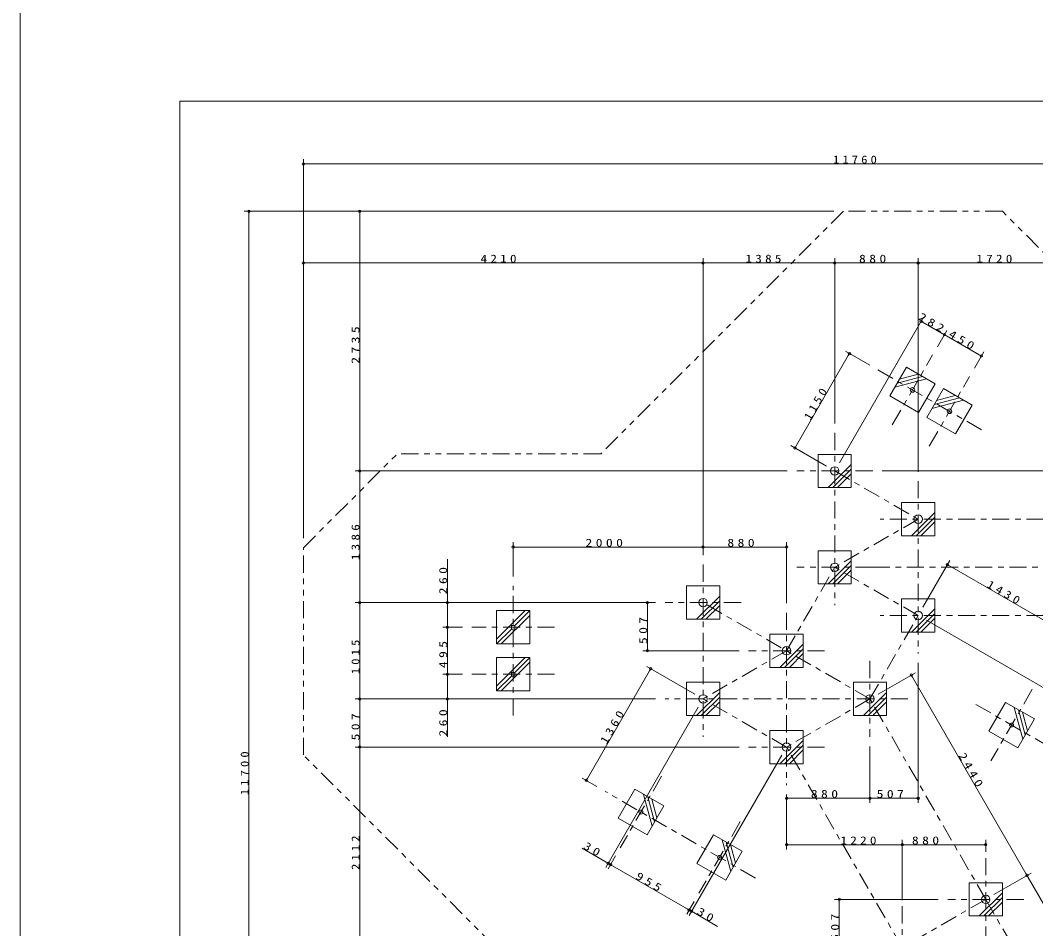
# Model space of a CAD drawing. Units: millimetres on the paper. Extents: x 0 to 420, y -594 to 297.
# Drawn here: x 0 to 178.2, y -462.3 to -302.8 of the extents above; entities that cross this region are included whole.
import ezdxf

# ---------------------------------------------------------------- set-up
doc = ezdxf.new("R2010")
doc.units = ezdxf.units.MM
doc.linetypes.add('USER2', pattern=[6, 3, -1, 1, -1])
doc.linetypes.add('USER3', pattern=[8, 3, -1, 1, -1, 1, -1])
for name, color, linetype, lineweight in [('0_2', 7, 'Continuous', 13), ('2D_DIMENSION', 7, 'Continuous', 13), ('2D_OUTLINE', 7, 'USER3', 13), ('FMT', 7, 'Continuous', 13), ('FOOTING', 7, 'Continuous', 13), ('FOOTING_C', 7, 'USER2', 13), ('FOOTING_H', 7, 'Continuous', 13)]:
    doc.layers.add(name, color=color, linetype=linetype, lineweight=lineweight)
doc.styles.add('ＭＳ ゴシック', font='')
doc.styles.get('ＭＳ ゴシック').set_extended_font_data('MS Gothic')

msp = doc.modelspace()

# ---------------------------------------------------------------- linework, layer by layer
at = {"layer": '0_2'}
for p, q in [((49.689, -328.035), (50.105, -328.035)), ((40.132, -336.368), (40.132, -336.785)), ((59.589, -336.368), (59.589, -336.785)), ((49.689, -345.432), (50.105, -345.432)), ((119.85, -345.432), (119.434, -345.432)), ((119.85, -345.432), (120.267, -345.432)), ((142.959, -345.432), (142.542, -345.432)), ((142.959, -345.432), (143.375, -345.432)), ((157.609, -345.432), (157.192, -345.432)), ((157.609, -345.432), (158.025, -345.432)), ((158.127, -355.682), (158.488, -355.89)), ((162.205, -358.036), (161.844, -357.828)), ((162.205, -358.036), (162.566, -358.245)), ((145.558, -361.343), (145.35, -361.704)), ((168.7, -361.786), (168.339, -361.578)), ((135.983, -377.928), (136.191, -377.567)), ((59.589, -381.955), (59.589, -381.538)), ((59.589, -381.955), (59.589, -382.372)), ((86.517, -395.312), (86.934, -395.312)), ((119.85, -395.312), (119.434, -395.312)), ((119.85, -395.312), (120.267, -395.312)), ((134.501, -395.312), (134.084, -395.312)), ((162.753, -398.421), (163.113, -398.629)), ((59.589, -405.064), (59.589, -404.647)), ((59.589, -405.064), (59.589, -405.48)), ((74.976, -405.064), (74.976, -405.48)), ((110.087, -405.064), (110.087, -405.48)), ((74.976, -409.397), (74.976, -408.98)), ((74.976, -409.397), (74.976, -409.814)), ((110.087, -413.522), (110.087, -413.105)), ((110.679, -416.685), (110.47, -417.045)), ((74.976, -417.647), (74.976, -417.23)), ((74.976, -417.647), (74.976, -418.064)), ((156.406, -417.791), (156.614, -418.152)), ((59.589, -421.98), (59.589, -421.563)), ((59.589, -421.98), (59.589, -422.397)), ((74.976, -421.98), (74.976, -421.563)), ((59.589, -430.438), (59.589, -430.021)), ((59.589, -430.438), (59.589, -430.855)), ((99.356, -436.296), (99.564, -435.935)), ((134.501, -439.413), (134.917, -439.413)), ((149.151, -439.413), (148.734, -439.413)), ((149.151, -439.413), (149.567, -439.413)), ((157.609, -439.413), (157.192, -439.413)), ((134.501, -447.575), (134.917, -447.575)), ((154.821, -447.575), (154.404, -447.575)), ((154.821, -447.575), (155.237, -447.575)), ((169.471, -447.575), (169.054, -447.575)), ((103.191, -450.835), (102.83, -450.627)), ((103.616, -451.081), (103.977, -451.289)), ((103.616, -451.081), (103.977, -451.289)), ((176.726, -452.986), (176.518, -452.625)), ((176.726, -452.986), (176.934, -453.347)), ((143.76, -457.175), (143.76, -457.592)), ((117.414, -459.048), (117.054, -458.839)), ((117.414, -459.048), (117.054, -458.839)), ((117.841, -459.294), (118.202, -459.502))]:
    msp.add_line(p, q, dxfattribs=at)
msp.add_lwpolyline([(0, -297), (420, -297), (420, -594), (0, -594)], close=True, dxfattribs=at)
for centre in [(49.689, -328.035), (40.132, -336.368), (59.589, -336.368), (49.689, -345.432), (119.85, -345.432), (119.85, -345.432), (142.959, -345.432), (142.959, -345.432), (157.609, -345.432), (157.609, -345.432), (158.127, -355.682), (162.205, -358.036), (162.205, -358.036), (145.558, -361.343), (168.7, -361.786), (135.983, -377.928), (59.589, -381.955), (59.589, -381.955), (86.517, -395.312), (119.85, -395.312), (119.85, -395.312), (134.501, -395.312), (162.753, -398.421), (59.589, -405.064), (59.589, -405.064), (74.976, -405.064), (110.087, -405.064), (74.976, -409.397), (74.976, -409.397), (110.087, -413.522), (110.679, -416.685), (74.976, -417.647), (74.976, -417.647), (156.406, -417.791), (59.589, -421.98), (59.589, -421.98), (74.976, -421.98), (59.589, -430.438), (59.589, -430.438), (99.356, -436.296), (134.501, -439.413), (149.151, -439.413), (149.151, -439.413), (157.609, -439.413), (134.501, -447.575), (154.821, -447.575), (154.821, -447.575), (169.471, -447.575), (103.191, -450.835), (103.616, -451.081), (103.616, -451.081), (176.726, -452.986), (176.726, -452.986), (143.76, -457.175), (117.414, -459.048), (117.414, -459.048), (117.841, -459.294)]:
    msp.add_circle(centre, 0.208, dxfattribs=at)
at = {"layer": '2D_DIMENSION'}
for p, q in [((49.689, -393.772), (49.689, -327.201)), ((245.262, -328.035), (50.105, -328.035)), ((142.817, -336.368), (39.298, -336.368)), ((40.132, -336.785), (40.132, -530.931)), ((142.817, -336.368), (58.755, -336.368)), ((59.589, -336.785), (59.589, -381.538)), ((49.689, -393.772), (49.689, -344.598)), ((119.434, -345.432), (50.105, -345.432)), ((119.85, -396.73), (119.85, -344.598)), ((119.85, -396.73), (119.85, -344.598)), ((142.542, -345.432), (120.267, -345.432)), ((142.959, -373.622), (142.959, -344.598)), ((142.959, -373.622), (142.959, -344.598)), ((157.192, -345.432), (143.375, -345.432)), ((157.609, -382.08), (157.609, -344.598)), ((157.609, -382.08), (157.609, -344.598)), ((158.025, -345.432), (185.859, -345.432)), ((143.792, -380.512), (158.544, -354.96)), ((158.488, -355.89), (161.844, -357.828)), ((160.986, -360.147), (162.622, -357.315)), ((160.986, -360.147), (162.622, -357.315)), ((162.566, -358.245), (168.339, -361.578)), ((145.35, -361.704), (136.191, -377.567)), ((149.098, -363.387), (144.836, -360.927)), ((167.481, -363.897), (169.117, -361.065)), ((141.515, -381.122), (135.261, -377.511)), ((134.625, -381.955), (58.755, -381.955)), ((134.625, -381.955), (58.755, -381.955)), ((59.589, -382.372), (59.589, -404.647)), ((151.292, -381.955), (227.317, -381.955)), ((86.517, -400.48), (86.517, -394.478)), ((119.434, -395.312), (86.934, -395.312)), ((119.85, -396.73), (119.85, -394.478)), ((119.85, -396.73), (119.85, -394.478)), ((134.084, -395.312), (120.267, -395.312)), ((134.501, -405.188), (134.501, -394.478)), ((74.976, -405.064), (74.976, -397.415)), ((158.442, -405.886), (163.169, -397.699)), ((163.113, -398.629), (183.032, -410.129)), ((111.517, -405.064), (58.755, -405.064)), ((111.517, -405.064), (58.755, -405.064)), ((59.589, -405.48), (59.589, -421.563)), ((111.517, -405.064), (74.143, -405.064)), ((74.976, -405.48), (74.976, -408.98)), ((111.517, -405.064), (109.254, -405.064)), ((110.087, -405.48), (110.087, -413.105)), ((159.052, -408.163), (217.635, -441.986)), ((159.052, -408.163), (188.38, -425.095)), ((77.6, -409.397), (74.143, -409.397)), ((77.6, -409.397), (74.143, -409.397)), ((74.976, -409.814), (74.976, -417.23)), ((126.167, -413.522), (109.254, -413.522)), ((110.47, -417.045), (99.564, -435.935)), ((118.407, -421.147), (109.957, -416.268)), ((157.609, -415.663), (157.609, -440.247)), ((77.6, -417.647), (74.143, -417.647)), ((77.6, -417.647), (74.143, -417.647)), ((74.976, -418.064), (74.976, -421.563)), ((150.594, -421.147), (157.128, -417.374)), ((156.614, -418.152), (176.518, -452.625)), ((111.517, -421.98), (58.755, -421.98)), ((111.517, -421.98), (58.755, -421.98)), ((59.589, -422.397), (59.589, -430.021)), ((111.517, -421.98), (74.143, -421.98)), ((74.976, -421.98), (74.976, -428.658)), ((119.017, -423.423), (102.774, -451.557)), ((126.167, -430.438), (58.755, -430.438)), ((126.167, -430.438), (58.755, -430.438)), ((59.589, -465.217), (59.589, -430.855)), ((149.151, -430.313), (149.151, -440.247)), ((149.151, -430.313), (149.151, -440.247)), ((133.667, -431.881), (117.424, -460.015)), ((101.231, -437.379), (98.634, -435.879)), ((134.501, -438.771), (134.501, -448.408)), ((134.501, -438.771), (134.501, -440.247)), ((148.734, -439.413), (134.917, -439.413)), ((157.192, -439.413), (149.567, -439.413)), ((154.821, -457.3), (154.821, -446.742)), ((154.821, -457.3), (154.821, -446.742)), ((169.471, -448.842), (169.471, -446.742)), ((102.83, -450.627), (98.627, -448.201)), ((154.404, -447.575), (134.917, -447.575)), ((169.054, -447.575), (155.237, -447.575)), ((103.616, -451.081), (103.191, -450.835)), ((104.494, -449.559), (103.199, -451.803)), ((104.494, -449.559), (103.199, -451.803)), ((103.977, -451.289), (104.337, -451.498)), ((103.977, -451.289), (117.054, -458.839)), ((170.914, -456.342), (177.448, -452.57)), ((170.914, -456.342), (177.448, -452.57)), ((176.934, -453.347), (184.976, -467.275)), ((118.293, -457.526), (116.998, -459.769)), ((118.293, -457.526), (116.998, -459.769)), ((161.137, -457.175), (142.927, -457.175)), ((143.76, -457.592), (143.76, -465.217)), ((117.054, -458.839), (116.693, -458.631)), ((117.414, -459.048), (117.841, -459.294)), ((118.202, -459.502), (122.405, -461.929))]:
    msp.add_line(p, q, dxfattribs=at)
at = {"layer": '2D_OUTLINE'}
for p, q in [((144.484, -336.368), (101.879, -378.973)), ((172.387, -336.368), (144.484, -336.368)), ((195.694, -359.675), (172.387, -336.368)), ((49.689, -395.438), (66.154, -378.973)), ((101.879, -378.973), (66.154, -378.973)), ((49.689, -431.82), (49.689, -395.438)), ((88.879, -471.011), (49.689, -431.82))]:
    msp.add_line(p, q, dxfattribs=at)
at = {"layer": 'FMT'}
for p, q in [((28, -317), (403, -317)), ((28, -574), (28, -317))]:
    msp.add_line(p, q, dxfattribs=at)
at = {"layer": 'FOOTING'}
for p, q in [((152.627, -368.793), (155.544, -363.741)), ((155.544, -363.741), (160.595, -366.657)), ((160.595, -366.657), (157.679, -371.709)), ((157.679, -371.709), (152.627, -368.793)), ((159.122, -372.543), (162.039, -367.491)), ((162.039, -367.491), (167.091, -370.407)), ((167.091, -370.407), (164.174, -375.459)), ((164.174, -375.459), (159.122, -372.543)), ((140.042, -384.872), (140.042, -379.038)), ((140.042, -379.038), (145.875, -379.038)), ((145.875, -379.038), (145.875, -384.872)), ((145.875, -384.872), (140.042, -384.872)), ((154.692, -393.33), (154.692, -387.497)), ((154.692, -387.497), (160.525, -387.497)), ((160.525, -387.497), (160.525, -393.33)), ((160.525, -393.33), (154.692, -393.33)), ((140.042, -401.788), (140.042, -395.955)), ((140.042, -395.955), (145.875, -395.955)), ((145.875, -395.955), (145.875, -401.788)), ((116.934, -407.98), (116.934, -402.147)), ((116.934, -402.147), (122.767, -402.147)), ((122.767, -402.147), (122.767, -407.98)), ((145.875, -401.788), (140.042, -401.788)), ((154.692, -410.247), (154.692, -404.413)), ((154.692, -404.413), (160.525, -404.413)), ((160.525, -404.413), (160.525, -410.247)), ((83.6, -406.48), (89.434, -406.48)), ((83.6, -412.314), (83.6, -406.48)), ((89.434, -412.314), (89.434, -406.48)), ((122.767, -407.98), (116.934, -407.98)), ((86.2, -409.08), (86.2, -409.714)), ((86.834, -409.08), (86.2, -409.08)), ((86.2, -409.714), (86.834, -409.714)), ((86.834, -409.714), (86.834, -409.08)), ((131.584, -416.438), (131.584, -410.605)), ((131.584, -410.605), (137.417, -410.605)), ((137.417, -410.605), (137.417, -416.438)), ((160.525, -410.247), (154.692, -410.247)), ((89.434, -412.314), (83.6, -412.314)), ((83.6, -414.73), (89.434, -414.73)), ((83.6, -420.564), (83.6, -414.73)), ((89.434, -420.564), (89.434, -414.73)), ((137.417, -416.438), (131.584, -416.438)), ((86.2, -417.33), (86.2, -417.964)), ((86.834, -417.33), (86.2, -417.33)), ((86.2, -417.964), (86.834, -417.964)), ((86.834, -417.964), (86.834, -417.33)), ((89.434, -420.564), (83.6, -420.564)), ((116.934, -424.897), (116.934, -419.063)), ((116.934, -419.063), (122.767, -419.063)), ((122.767, -419.063), (122.767, -424.897)), ((146.234, -424.897), (146.234, -419.063)), ((146.234, -419.063), (152.067, -419.063)), ((152.067, -419.063), (152.067, -424.897)), ((170.036, -427.639), (172.952, -422.587)), ((172.952, -422.587), (178.004, -425.504)), ((122.767, -424.897), (116.934, -424.897)), ((152.067, -424.897), (146.234, -424.897)), ((178.004, -425.504), (175.087, -430.556)), ((131.584, -433.355), (131.584, -427.521)), ((131.584, -427.521), (137.417, -427.521)), ((137.417, -427.521), (137.417, -433.355)), ((175.087, -430.556), (170.036, -427.639)), ((137.417, -433.355), (131.584, -433.355)), ((104.969, -442.905), (107.885, -437.853)), ((107.885, -437.853), (112.937, -440.769)), ((112.937, -440.769), (110.02, -445.821)), ((110.02, -445.821), (104.969, -442.905)), ((118.767, -450.871), (121.684, -445.819)), ((121.684, -445.819), (126.736, -448.736)), ((126.736, -448.736), (123.819, -453.788)), ((123.819, -453.788), (118.767, -450.871)), ((166.554, -460.092), (166.554, -454.259)), ((166.554, -454.259), (172.387, -454.259)), ((172.387, -454.259), (172.387, -460.092)), ((172.387, -460.092), (166.554, -460.092))]:
    msp.add_line(p, q, dxfattribs=at)
for centre, radius in [((156.611, -367.725), 0.405), ((163.106, -371.475), 0.405), ((142.958, -381.955), 0.742), ((157.609, -390.413), 0.742), ((142.959, -398.872), 0.742), ((119.85, -405.064), 0.742), ((157.609, -407.33), 0.742), ((134.501, -413.522), 0.742), ((119.85, -421.98), 0.742), ((149.151, -421.98), 0.742), ((174.02, -426.572), 0.352), ((134.501, -430.438), 0.742), ((108.953, -441.837), 0.352), ((122.751, -449.804), 0.352), ((169.471, -457.175), 0.742)]:
    msp.add_circle(centre, radius, dxfattribs=at)
at = {"layer": 'FOOTING_C'}
for p, q in [((153.069, -373.859), (160.153, -361.591)), ((150.541, -364.221), (169.175, -374.979)), ((159.565, -377.609), (166.648, -365.341)), ((142.959, -375.288), (142.959, -405.538)), ((149.625, -381.955), (136.292, -381.955)), ((142.959, -381.955), (157.609, -390.413)), ((157.609, -383.747), (157.609, -413.997)), ((157.609, -390.413), (142.959, -398.872)), ((221.609, -390.413), (150.942, -390.413)), ((119.85, -398.397), (119.85, -428.647)), ((134.501, -413.522), (142.959, -398.872)), ((149.625, -398.872), (136.292, -398.872)), ((157.609, -407.33), (142.959, -398.872)), ((149.625, -398.872), (179.024, -398.872)), ((86.517, -424.897), (86.517, -402.147)), ((126.517, -405.064), (113.184, -405.064)), ((149.151, -421.98), (119.85, -405.064)), ((134.501, -406.855), (134.501, -437.105)), ((149.151, -421.98), (157.609, -407.33)), ((221.609, -407.33), (150.942, -407.33)), ((93.767, -409.397), (79.267, -409.397)), ((134.501, -413.522), (119.85, -421.98)), ((141.167, -413.522), (127.834, -413.522)), ((149.151, -415.313), (149.151, -428.647)), ((93.767, -417.647), (79.267, -417.647)), ((177.645, -420.293), (170.395, -432.85)), ((155.817, -421.98), (113.184, -421.98)), ((134.501, -430.438), (119.85, -421.98)), ((149.151, -421.98), (134.501, -430.438)), ((169.471, -457.175), (149.151, -421.98)), ((167.741, -422.947), (180.299, -430.197)), ((141.167, -430.438), (127.834, -430.438)), ((154.821, -465.633), (134.501, -430.438)), ((112.578, -435.558), (105.328, -448.116)), ((129.03, -453.429), (102.674, -438.212)), ((126.376, -443.525), (119.126, -456.082)), ((169.471, -449.925), (169.471, -464.425)), ((169.471, -457.175), (154.821, -465.633)), ((176.137, -457.175), (162.804, -457.175)), ((169.471, -457.175), (177.929, -471.825)), ((154.821, -458.383), (154.821, -472.883))]:
    msp.add_line(p, q, dxfattribs=at)
at = {"layer": 'FOOTING_H'}
for p, q in [((158.352, -365.362), (153.922, -366.55)), ((157.638, -364.95), (154.334, -365.835)), ((159.067, -365.775), (153.509, -367.264)), ((164.133, -368.7), (160.83, -369.585)), ((165.562, -369.525), (160.005, -371.014)), ((164.848, -369.112), (160.417, -370.3)), ((141.807, -384.872), (145.875, -380.804)), ((142.632, -384.872), (145.875, -381.629)), ((143.457, -384.872), (145.875, -382.454)), ((156.457, -393.33), (160.525, -389.262)), ((157.282, -393.33), (160.525, -390.087)), ((158.107, -393.33), (160.525, -390.912)), ((141.807, -401.788), (145.875, -397.72)), ((142.632, -401.788), (145.875, -398.545)), ((143.457, -401.788), (145.875, -399.37)), ((118.699, -407.98), (122.767, -403.912)), ((119.524, -407.98), (122.767, -404.737)), ((120.349, -407.98), (122.767, -405.562)), ((156.457, -410.247), (160.525, -406.178)), ((88.609, -406.48), (83.6, -411.489)), ((89.434, -407.305), (84.425, -412.314)), ((89.434, -406.48), (86.834, -409.08)), ((157.282, -410.247), (160.525, -407.003)), ((158.107, -410.247), (160.525, -407.828)), ((86.2, -409.713), (83.6, -412.314)), ((133.349, -416.438), (137.417, -412.37)), ((134.174, -416.438), (137.417, -413.195)), ((88.609, -414.73), (83.6, -419.739)), ((89.434, -414.73), (86.834, -417.33)), ((134.999, -416.438), (137.417, -414.02)), ((89.434, -415.555), (84.425, -420.564)), ((86.2, -417.963), (83.6, -420.564)), ((118.699, -424.897), (122.767, -420.828)), ((119.524, -424.897), (122.767, -421.653)), ((147.999, -424.897), (152.067, -420.828)), ((148.824, -424.897), (152.067, -421.653)), ((120.349, -424.897), (122.767, -422.478)), ((149.649, -424.897), (152.067, -422.478)), ((175.97, -429.027), (174.481, -423.47)), ((176.383, -428.313), (175.195, -423.882)), ((176.795, -427.598), (175.91, -424.295)), ((133.349, -433.355), (137.417, -429.286)), ((134.174, -433.355), (137.417, -430.111)), ((134.999, -433.355), (137.417, -430.936)), ((110.903, -444.293), (109.414, -438.735)), ((111.315, -443.578), (110.128, -439.148)), ((111.728, -442.864), (110.843, -439.56)), ((124.702, -452.259), (123.212, -446.702)), ((125.114, -451.545), (123.927, -447.114)), ((125.527, -450.83), (124.641, -447.527)), ((168.319, -460.092), (172.387, -456.024)), ((169.144, -460.092), (172.387, -456.849)), ((169.969, -460.092), (172.387, -457.674))]:
    msp.add_line(p, q, dxfattribs=at)

# ---------------------------------------------------------------- texts
at = {"layer": '2D_DIMENSION', "char_height": 1.405, "attachment_point": 7, "style": 'ＭＳ ゴシック'}
for s, insert in [('\\T1.5;\\W1.15;11760', (142.664, -328.007)), ('\\T1.5;\\W1.2;4210', (80.799, -345.404)), ('\\T1.5;\\W1.2;1385', (127.297, -345.404)), ('\\T1.5;\\W1.25;880', (147.226, -345.404)), ('\\T1.5;\\W1.2;1720', (167.835, -345.404)), ('\\T1.5;\\W1.25;2000', (99.214, -395.284)), ('\\T1.5;\\W1.25;880', (124.118, -395.284)), ('\\T1.5;\\W1.25;880', (138.768, -439.385)), ('\\T1.5;\\W1.25;507', (150.322, -439.385)), ('\\T1.5;\\W1.2;1220', (143.981, -447.547)), ('\\T1.5;\\W1.25;880', (156.509, -447.547))]:
    msp.add_mtext(s, dxfattribs=dict(at, insert=insert))
for s, insert, rotation in [('\\T1.5;\\W1.25;282', (157.532, -355.306), 330), ('\\T1.5;\\W1.25;2735', (59.561, -363.132), 90), ('\\T1.5;\\W1.25;450', (162.819, -358.358), 330), ('\\T1.5;\\W1.15;1150', (138.693, -373.179), 60), ('\\T1.5;\\W1.2;1386', (59.561, -397.616), 90), ('\\T1.5;\\W1.25;260', (74.948, -403.603), 90), ('\\T1.5;\\W1.2;1430', (169.53, -402.301), 330), ('\\T1.5;\\W1.25;507', (110.059, -412.35), 90), ('\\T1.5;\\W1.15;1015', (59.561, -417.629), 90), ('\\T1.5;\\W1.25;495', (74.948, -416.579), 90), ('\\T1.5;\\W1.25;260', (74.948, -428.585), 90), ('\\T1.5;\\W1.2;1360', (102.94, -430.033), 60), ('\\T1.5;\\W1.25;507', (59.561, -429.267), 90), ('\\T1.5;\\W1.15;11700', (40.104, -438.878), 90), ('\\T1.5;\\W1.25;2440', (164.605, -431.936), 300), ('\\T1.5;\\W1.15;2112', (59.561, -452.006), 90), ('\\T1.5;\\W1.25;30', (98.704, -448.213), 330), ('\\T1.5;\\W1.25;955', (107.881, -453.511), 330), ('\\T1.5;\\W1.25;30', (118.64, -459.723), 330), ('\\T1.5;\\W1.25;507', (143.732, -464.462), 90)]:
    msp.add_mtext(s, dxfattribs=dict(at, insert=insert, rotation=rotation))

doc.saveas('drawing.dxf')
